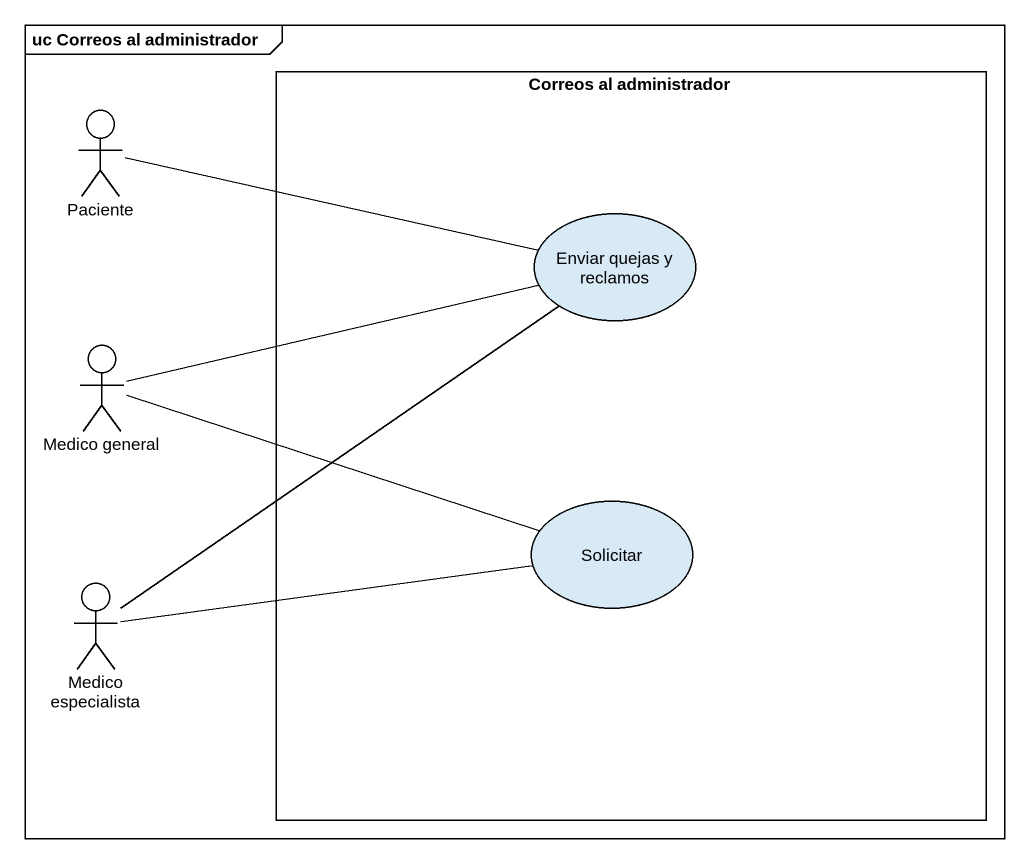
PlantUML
@startuml
mainframe uc Correos al administrador
rectangle "Correos al administrador" as Correos_al_administrador {
  usecase "Enviar quejas y reclamos" as Enviar_quejas_y_reclamos
  usecase Solicitar
}
actor Paciente
actor "Medico general" as Medico_general
actor "Medico especialista" as Medico_especialista
Paciente -right- Enviar_quejas_y_reclamos
Medico_general -right- Enviar_quejas_y_reclamos
Medico_general -right- Solicitar
Medico_especialista -up- Enviar_quejas_y_reclamos
Medico_especialista -right- Solicitar
@enduml
